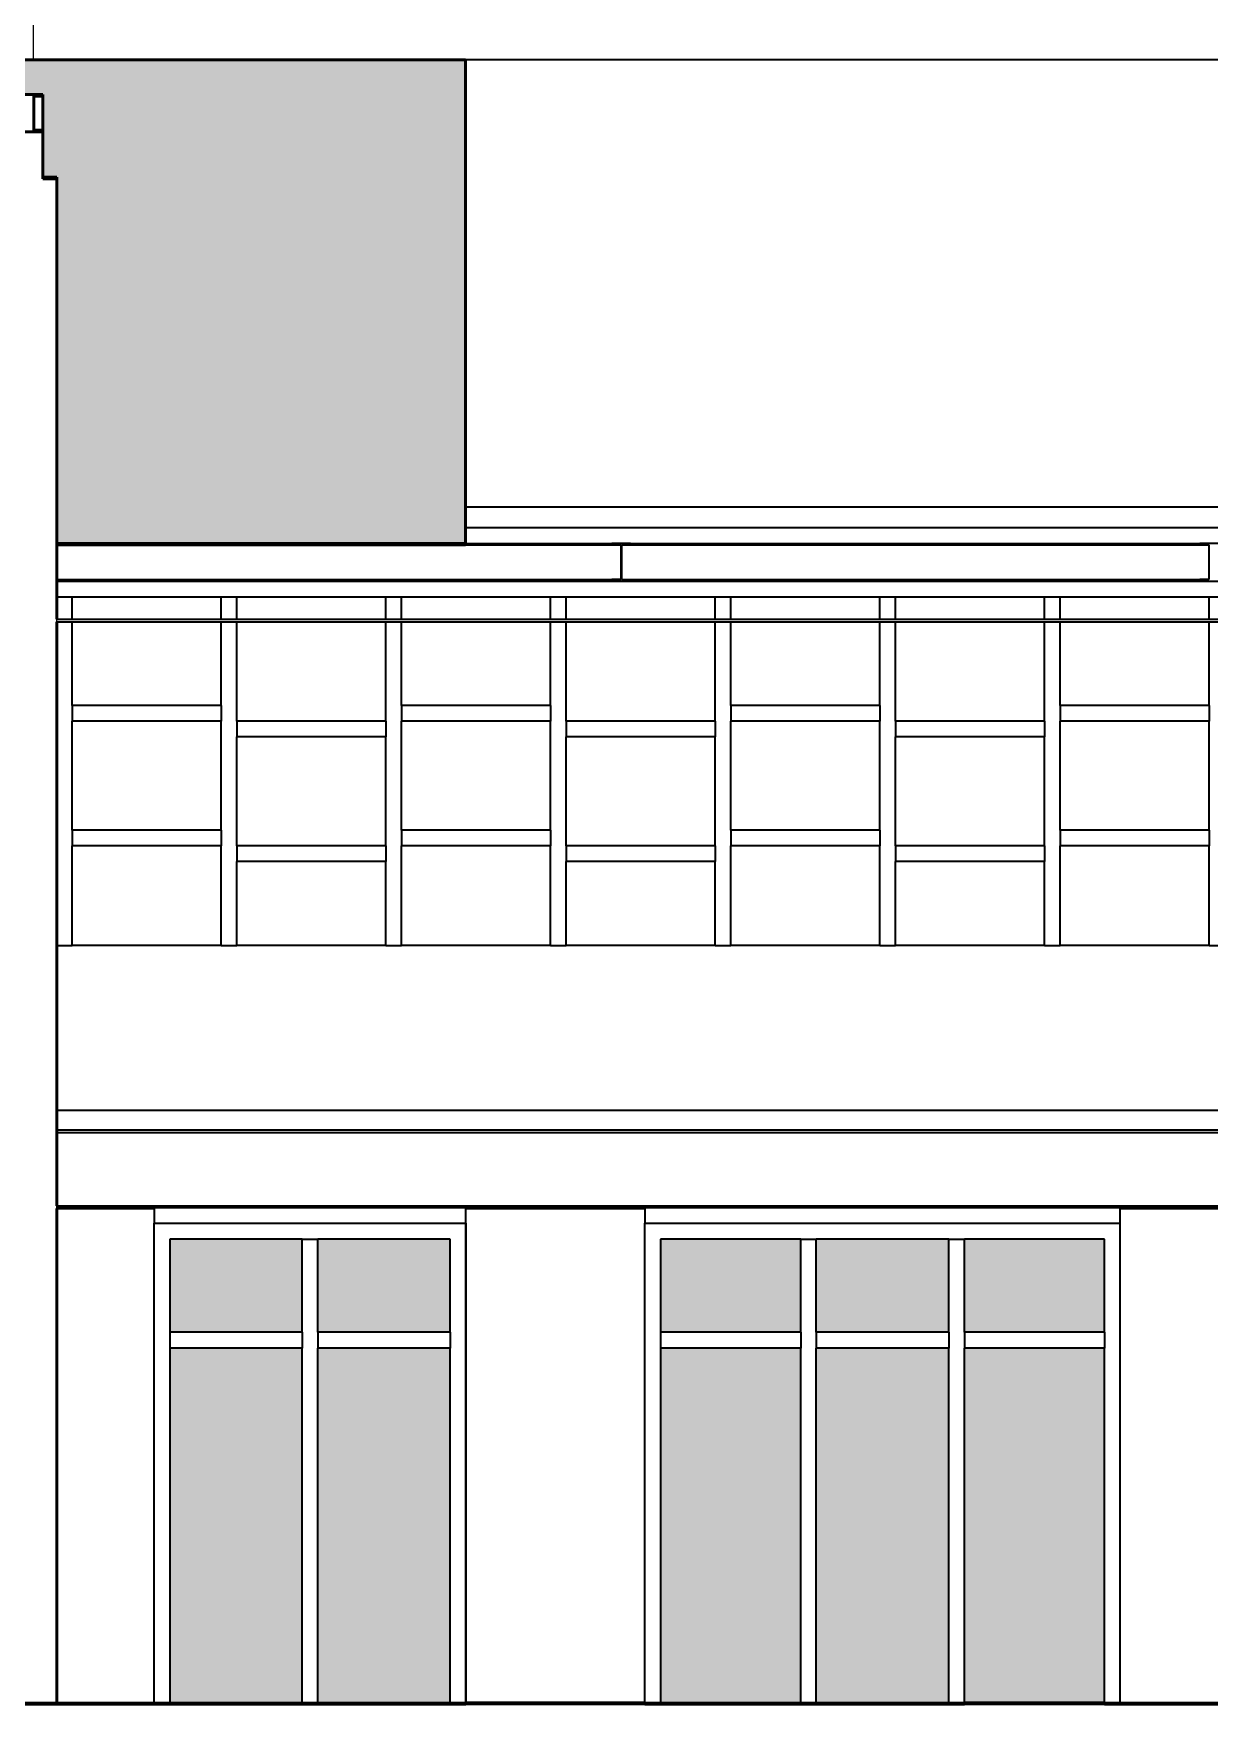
# Model space of a CAD drawing. Header units: metres. Extents: x -57 to 501, y 45 to 307.
# Drawn here: x 295.67 to 303.17, y 246.96 to 257.62 of the extents above; entities that cross this region are included whole.
import ezdxf

# ---------------------------------------------------------------- set-up
doc = ezdxf.new("R2010")
doc.units = ezdxf.units.M
doc.layers.add('atras', color=7, linetype='Continuous')

msp = doc.modelspace()

# ---------------------------------------------------------------- hatches: boundary and pattern name
at = {"true_color": 0x939598}
h = msp.add_hatch(color=252, dxfattribs=at)
h.dxf.hatch_style = 1
h.paths.add_polyline_path([(280.517, 255.951), (280.517, 255.959), (280.517, 255.984), (280.517, 256.032), (280.517, 256.058), (280.517, 256.148), (280.517, 256.156), (280.517, 256.181), (280.517, 256.229), (280.517, 256.255), (280.517, 256.345), (280.517, 256.353), (280.517, 256.378), (280.517, 256.427), (280.517, 256.452), (280.517, 256.542), (280.517, 256.551), (280.517, 256.575), (280.517, 256.624), (280.517, 256.649), (280.517, 256.697), (280.517, 256.707), (280.607, 256.707), (280.607, 256.74), (280.607, 256.748), (280.607, 256.773), (280.607, 256.821), (280.607, 256.847), (280.607, 256.937), (280.607, 256.97), (280.607, 256.997), (280.607, 257.006), (280.607, 257.018), (280.607, 257.044), (280.607, 257.134), (280.607, 257.143), (280.607, 257.167), (280.607, 257.216), (280.607, 257.217), (280.607, 257.224), (280.607, 257.225), (280.607, 257.233), (280.727, 257.233), (280.727, 257.225), (280.727, 257.216), (280.727, 257.167), (280.727, 257.143), (280.727, 257.044), (280.727, 257.019), (280.727, 257.018), (280.727, 257.006), (280.727, 256.997), (280.727, 256.97), (280.727, 256.945), (280.727, 256.847), (280.727, 256.822), (280.727, 256.821), (280.727, 256.773), (280.727, 256.748), (280.727, 256.707), (280.751, 256.707), (280.771, 256.707), (280.817, 256.707), (280.817, 256.697), (280.817, 256.67), (280.892, 256.67), (280.912, 256.67), (281.033, 256.67), (281.053, 256.67), (281.174, 256.67), (281.195, 256.67), (281.316, 256.67), (281.336, 256.67), (281.457, 256.67), (281.477, 256.67), (281.598, 256.67), (281.618, 256.67), (281.739, 256.67), (281.759, 256.67), (281.88, 256.67), (281.901, 256.67), (282.022, 256.67), (282.042, 256.67), (282.163, 256.67), (282.183, 256.67), (282.304, 256.67), (282.324, 256.67), (282.445, 256.67), (282.465, 256.67), (282.587, 256.67), (282.607, 256.67), (282.728, 256.67), (282.748, 256.67), (282.869, 256.67), (282.889, 256.67), (283.01, 256.67), (283.03, 256.67), (283.151, 256.67), (283.172, 256.67), (283.293, 256.67), (283.313, 256.67), (283.434, 256.67), (283.454, 256.67), (283.575, 256.67), (283.595, 256.67), (283.716, 256.67), (283.736, 256.67), (283.857, 256.67), (283.878, 256.67), (283.999, 256.67), (284.019, 256.67), (284.14, 256.67), (284.16, 256.67), (284.281, 256.67), (284.301, 256.67), (284.357, 256.67), (284.357, 256.74), (284.357, 256.773), (284.357, 256.821), (284.357, 256.847), (284.357, 256.937), (284.357, 256.97), (284.357, 256.996), (284.357, 256.996), (284.357, 256.997), (284.357, 257.006), (284.357, 257.018), (284.357, 257.044), (284.357, 257.134), (284.357, 257.143), (284.357, 257.167), (284.357, 257.216), (284.357, 257.217), (284.357, 257.224), (284.357, 257.225), (284.357, 257.233), (284.477, 257.233), (284.477, 257.225), (284.477, 257.216), (284.477, 257.167), (284.477, 257.143), (284.477, 257.044), (284.477, 257.019), (284.477, 257.018), (284.477, 257.006), (284.477, 256.997), (284.477, 256.97), (284.477, 256.945), (284.477, 256.937), (284.477, 256.847), (284.477, 256.822), (284.477, 256.821), (284.477, 256.773), (284.477, 256.748), (284.477, 256.67), (284.563, 256.67), (284.584, 256.67), (284.705, 256.67), (284.725, 256.67), (284.846, 256.67), (284.866, 256.67), (284.987, 256.67), (285.007, 256.67), (285.128, 256.67), (285.148, 256.67), (285.269, 256.67), (285.29, 256.67), (285.411, 256.67), (285.431, 256.67), (285.552, 256.67), (285.572, 256.67), (285.693, 256.67), (285.713, 256.67), (285.834, 256.67), (285.854, 256.67), (285.975, 256.67), (285.996, 256.67), (286.117, 256.67), (286.137, 256.67), (286.258, 256.67), (286.278, 256.67), (286.399, 256.67), (286.419, 256.67), (286.54, 256.67), (286.56, 256.67), (286.682, 256.67), (286.702, 256.67), (286.823, 256.67), (286.843, 256.67), (286.964, 256.67), (286.984, 256.67), (287.105, 256.67), (287.125, 256.67), (287.246, 256.67), (287.267, 256.67), (287.388, 256.67), (287.408, 256.67), (287.529, 256.67), (287.549, 256.67), (287.67, 256.67), (287.69, 256.67), (287.811, 256.67), (287.831, 256.67), (287.952, 256.67), (287.973, 256.67), (288.107, 256.67), (288.107, 256.74), (288.107, 256.773), (288.107, 256.821), (288.107, 256.847), (288.107, 256.937), (288.107, 256.97), (288.107, 256.996), (288.107, 256.996), (288.107, 256.997), (288.107, 257.006), (288.107, 257.018), (288.107, 257.044), (288.107, 257.134), (288.107, 257.143), (288.107, 257.167), (288.107, 257.216), (288.107, 257.217), (288.107, 257.224), (288.107, 257.225), (288.107, 257.233), (288.227, 257.233), (288.227, 257.225), (288.227, 257.216), (288.227, 257.167), (288.227, 257.143), (288.227, 257.044), (288.227, 257.019), (288.227, 257.018), (288.227, 257.006), (288.227, 256.997), (288.227, 256.97), (288.227, 256.945), (288.227, 256.937), (288.227, 256.847), (288.227, 256.822), (288.227, 256.821), (288.227, 256.773), (288.227, 256.748), (288.227, 256.67), (288.255, 256.67), (288.376, 256.67), (288.396, 256.67), (288.517, 256.67), (288.537, 256.67), (288.658, 256.67), (288.679, 256.67), (288.8, 256.67), (288.82, 256.67), (288.941, 256.67), (288.961, 256.67), (289.082, 256.67), (289.102, 256.67), (289.223, 256.67), (289.243, 256.67), (289.364, 256.67), (289.385, 256.67), (289.506, 256.67), (289.526, 256.67), (289.647, 256.67), (289.667, 256.67), (289.788, 256.67), (289.808, 256.67), (289.929, 256.67), (289.949, 256.67), (290.07, 256.67), (290.091, 256.67), (290.212, 256.67), (290.232, 256.67), (290.353, 256.67), (290.373, 256.67), (290.494, 256.67), (290.514, 256.67), (290.635, 256.67), (290.655, 256.67), (290.777, 256.67), (290.797, 256.67), (290.918, 256.67), (290.938, 256.67), (291.059, 256.67), (291.079, 256.67), (291.2, 256.67), (291.22, 256.67), (291.341, 256.67), (291.362, 256.67), (291.483, 256.67), (291.503, 256.67), (291.624, 256.67), (291.644, 256.67), (291.765, 256.67), (291.785, 256.67), (291.857, 256.67), (291.857, 256.74), (291.857, 256.748), (291.857, 256.773), (291.857, 256.821), (291.857, 256.847), (291.857, 256.937), (291.857, 256.97), (291.857, 256.996), (291.857, 256.996), (291.857, 256.997), (291.857, 257.006), (291.857, 257.018), (291.857, 257.044), (291.857, 257.134), (291.857, 257.143), (291.857, 257.167), (291.857, 257.216), (291.857, 257.217), (291.857, 257.224), (291.857, 257.225), (291.857, 257.233), (291.977, 257.233), (291.977, 257.225), (291.977, 257.216), (291.977, 257.167), (291.977, 257.143), (291.977, 257.044), (291.977, 257.019), (291.977, 257.018), (291.977, 257.006), (291.977, 256.997), (291.977, 256.97), (291.977, 256.945), (291.977, 256.937), (291.977, 256.847), (291.977, 256.822), (291.977, 256.821), (291.977, 256.773), (291.977, 256.748), (291.977, 256.67), (292.047, 256.67), (292.068, 256.67), (292.189, 256.67), (292.209, 256.67), (292.33, 256.67), (292.35, 256.67), (292.471, 256.67), (292.491, 256.67), (292.612, 256.67), (292.632, 256.67), (292.753, 256.67), (292.774, 256.67), (292.895, 256.67), (292.915, 256.67), (293.036, 256.67), (293.06, 256.67), (293.173, 256.67), (293.193, 256.67), (293.322, 256.67), (293.342, 256.67), (293.456, 256.67), (293.476, 256.67), (293.605, 256.67), (293.625, 256.67), (293.738, 256.67), (293.758, 256.67), (293.887, 256.67), (293.907, 256.67), (294.02, 256.67), (294.041, 256.67), (294.169, 256.67), (294.19, 256.67), (294.303, 256.67), (294.323, 256.67), (294.452, 256.67), (294.472, 256.67), (294.585, 256.67), (294.605, 256.67), (294.734, 256.67), (294.754, 256.67), (294.868, 256.67), (294.888, 256.67), (295.017, 256.67), (295.037, 256.67), (295.15, 256.67), (295.17, 256.67), (295.299, 256.67), (295.319, 256.67), (295.432, 256.67), (295.453, 256.67), (295.517, 256.67), (295.517, 256.697), (295.517, 256.707), (295.581, 256.707), (295.607, 256.707), (295.607, 256.74), (295.607, 256.748), (295.607, 256.773), (295.607, 256.821), (295.607, 256.847), (295.607, 256.937), (295.607, 256.97), (295.607, 256.997), (295.607, 257.006), (295.607, 257.018), (295.607, 257.044), (295.607, 257.134), (295.607, 257.143), (295.607, 257.167), (295.607, 257.216), (295.607, 257.217), (295.607, 257.224), (295.607, 257.225), (295.607, 257.233), (295.727, 257.233), (295.727, 257.225), (295.727, 257.216), (295.727, 257.167), (295.727, 257.143), (295.727, 257.044), (295.727, 257.019), (295.727, 257.018), (295.727, 257.006), (295.727, 256.997), (295.727, 256.97), (295.727, 256.945), (295.727, 256.847), (295.727, 256.822), (295.727, 256.821), (295.727, 256.773), (295.727, 256.748), (295.727, 256.707), (295.753, 256.707), (295.817, 256.707), (295.817, 256.697), (295.817, 256.649), (295.817, 256.625), (295.817, 256.624), (295.817, 256.575), (295.817, 256.551), (295.817, 256.542), (295.817, 256.452), (295.817, 256.427), (295.817, 256.427), (295.817, 256.378), (295.817, 256.353), (295.817, 256.255), (295.817, 256.23), (295.817, 256.229), (295.817, 256.181), (295.817, 256.156), (295.817, 256.148), (295.817, 256.058), (295.817, 256.033), (295.817, 256.032), (295.817, 255.984), (295.817, 255.959), (295.817, 255.86), (295.817, 255.836), (295.817, 255.835), (295.817, 255.786), (295.817, 255.762), (295.817, 255.663), (295.817, 255.638), (295.817, 255.637), (295.817, 255.589), (295.817, 255.564), (295.817, 255.466), (295.817, 255.441), (295.817, 255.44), (295.817, 255.392), (295.817, 255.367), (295.817, 255.359), (295.817, 255.268), (295.817, 255.244), (295.817, 255.243), (295.817, 255.194), (295.817, 255.17), (295.817, 255.071), (295.817, 255.046), (295.817, 255.046), (295.817, 254.997), (295.817, 254.972), (295.817, 254.874), (295.817, 254.849), (295.817, 254.848), (295.817, 254.8), (295.817, 254.775), (295.817, 254.767), (295.817, 254.677), (295.817, 254.652), (295.817, 254.651), (295.817, 254.603), (295.817, 254.578), (295.817, 254.485), (295.817, 254.472), (295.817, 254.372), (298.422, 254.372), (298.422, 254.57), (298.422, 254.603), (298.422, 254.605), (298.422, 254.651), (298.422, 254.677), (298.422, 254.767), (298.422, 254.8), (298.422, 254.848), (298.422, 254.874), (298.422, 254.964), (298.422, 254.997), (298.422, 255.046), (298.422, 255.071), (298.422, 255.162), (298.422, 255.194), (298.422, 255.243), (298.422, 255.268), (298.422, 255.359), (298.422, 255.392), (298.422, 255.44), (298.422, 255.466), (298.422, 255.556), (298.422, 255.589), (298.422, 255.637), (298.422, 255.663), (298.422, 255.753), (298.422, 255.786), (298.422, 255.835), (298.422, 255.86), (298.422, 255.951), (298.422, 255.984), (298.422, 256.032), (298.422, 256.058), (298.422, 256.148), (298.422, 256.181), (298.422, 256.229), (298.422, 256.255), (298.422, 256.345), (298.422, 256.378), (298.422, 256.427), (298.422, 256.452), (298.422, 256.542), (298.422, 256.575), (298.422, 256.624), (298.422, 256.649), (298.422, 256.74), (298.422, 256.773), (298.422, 256.821), (298.422, 256.847), (298.422, 256.937), (298.422, 256.97), (298.422, 257.018), (298.422, 257.044), (298.422, 257.134), (298.422, 257.167), (298.422, 257.216), (298.422, 257.225), (298.422, 257.258), (298.422, 257.306), (298.422, 257.332), (298.422, 257.347), (298.422, 257.362), (298.422, 257.456), (295.729, 257.456), (293.036, 257.456), (289.929, 257.456), (286.823, 257.456), (283.716, 257.456), (280.61, 257.456), (277.503, 257.456), (277.503, 257.338), (277.503, 254.643), (277.503, 254.605), (277.503, 254.405), (280.459, 254.405), (280.517, 254.405), (280.517, 254.454), (280.517, 254.479), (280.517, 254.57), (280.517, 254.578), (280.517, 254.603), (280.517, 254.651), (280.517, 254.677), (280.517, 254.767), (280.517, 254.775), (280.517, 254.8), (280.517, 254.848), (280.517, 254.874), (280.517, 254.964), (280.517, 254.972), (280.517, 254.997), (280.517, 255.046), (280.517, 255.071), (280.517, 255.162), (280.517, 255.17), (280.517, 255.194), (280.517, 255.243), (280.517, 255.268), (280.517, 255.359), (280.517, 255.367), (280.517, 255.392), (280.517, 255.44), (280.517, 255.466), (280.517, 255.556), (280.517, 255.564), (280.517, 255.589), (280.517, 255.637), (280.517, 255.663), (280.517, 255.753), (280.517, 255.762), (280.517, 255.786), (280.517, 255.835), (280.517, 255.86)])
h.paths.add_polyline_path([(284.357, 255.835), (284.357, 255.836), (284.357, 255.86), (284.357, 255.951), (284.357, 255.984), (284.357, 256.032), (284.357, 256.058), (284.357, 256.148), (284.357, 256.156), (284.357, 256.181), (284.357, 256.229), (284.357, 256.255), (284.357, 256.345), (284.357, 256.353), (284.357, 256.378), (284.357, 256.427), (280.817, 256.427), (280.817, 256.378), (280.817, 256.353), (280.817, 256.255), (280.817, 256.23), (280.817, 256.229), (280.817, 256.181), (280.817, 256.156), (280.817, 256.148), (280.817, 256.058), (280.817, 256.033), (280.817, 256.032), (280.817, 255.984), (280.817, 255.959), (280.817, 255.951), (280.817, 255.86), (280.817, 255.836), (280.817, 255.835), (280.817, 255.786), (280.817, 255.762), (280.817, 255.753), (280.817, 255.663), (280.817, 255.638), (280.817, 255.637), (280.817, 255.589), (280.817, 255.564), (280.817, 255.466), (280.817, 255.441), (280.817, 255.44), (280.817, 255.392), (280.817, 255.367), (280.817, 255.359), (280.817, 255.268), (280.817, 255.244), (280.817, 255.243), (280.817, 255.194), (280.817, 255.17), (280.817, 255.162), (280.817, 255.071), (280.817, 255.046), (280.817, 255.046), (280.817, 254.997), (280.817, 254.972), (280.817, 254.964), (280.817, 254.874), (280.817, 254.849), (280.817, 254.848), (280.817, 254.8), (280.817, 254.775), (280.817, 254.767), (280.817, 254.677), (280.817, 254.652), (280.817, 254.651), (280.817, 254.603), (280.817, 254.578), (280.817, 254.57), (280.817, 254.479), (280.817, 254.455), (280.817, 254.454), (280.817, 254.405), (280.817, 254.381), (284.357, 254.381), (284.357, 254.405), (284.357, 254.454), (284.357, 254.455), (284.357, 254.479), (284.357, 254.517), (284.357, 254.57), (284.357, 254.603), (284.357, 254.651), (284.357, 254.677), (284.357, 254.767), (284.357, 254.8), (284.357, 254.848), (284.357, 254.874), (284.357, 254.964), (284.357, 254.972), (284.357, 254.997), (284.357, 255.046), (284.357, 255.071), (284.357, 255.162), (284.357, 255.17), (284.357, 255.194), (284.357, 255.243), (284.357, 255.268), (284.357, 255.359), (284.357, 255.367), (284.357, 255.392), (284.357, 255.44), (284.357, 255.466), (284.357, 255.556), (284.357, 255.564), (284.357, 255.589), (284.357, 255.637), (284.357, 255.663), (284.357, 255.753), (284.357, 255.786)], flags=17)
h.paths.add_polyline_path([(288.107, 255.637), (288.107, 255.663), (288.107, 255.753), (288.107, 255.786), (288.107, 255.835), (288.107, 255.86), (288.107, 255.951), (288.107, 255.984), (288.107, 256.032), (288.107, 256.058), (288.107, 256.148), (288.107, 256.156), (288.107, 256.181), (288.107, 256.229), (288.107, 256.255), (288.107, 256.345), (288.107, 256.353), (288.107, 256.378), (288.107, 256.427), (284.477, 256.427), (284.477, 256.378), (284.477, 256.353), (284.477, 256.255), (284.477, 256.23), (284.477, 256.229), (284.477, 256.181), (284.477, 256.156), (284.477, 256.058), (284.477, 256.033), (284.477, 256.032), (284.477, 255.984), (284.477, 255.959), (284.477, 255.86), (284.477, 255.836), (284.477, 255.786), (284.477, 255.762), (284.477, 255.663), (284.477, 255.638), (284.477, 255.589), (284.477, 255.564), (284.477, 255.466), (284.477, 255.441), (284.477, 255.44), (284.477, 255.392), (284.477, 255.367), (284.477, 255.268), (284.477, 255.244), (284.477, 255.194), (284.477, 255.17), (284.477, 255.071), (284.477, 255.046), (284.477, 255.046), (284.477, 254.997), (284.477, 254.972), (284.477, 254.964), (284.477, 254.874), (284.477, 254.849), (284.477, 254.8), (284.477, 254.775), (284.477, 254.677), (284.477, 254.652), (284.477, 254.603), (284.477, 254.578), (284.477, 254.57), (284.477, 254.479), (284.477, 254.455), (284.477, 254.454), (284.477, 254.405), (284.477, 254.381), (288.107, 254.381), (288.107, 254.405), (288.107, 254.454), (288.107, 254.455), (288.107, 254.479), (288.105, 254.479), (288.105, 254.489), (288.107, 254.57), (288.107, 254.603), (288.107, 254.651), (288.107, 254.677), (288.107, 254.767), (288.107, 254.8), (288.107, 254.848), (288.107, 254.874), (288.107, 254.964), (288.107, 254.972), (288.107, 254.997), (288.107, 255.046), (288.107, 255.071), (288.107, 255.162), (288.107, 255.194), (288.107, 255.243), (288.107, 255.268), (288.107, 255.359), (288.107, 255.367), (288.107, 255.392), (288.107, 255.44), (288.107, 255.466), (288.107, 255.556), (288.107, 255.564), (288.107, 255.589)], flags=17)
h.paths.add_polyline_path([(291.857, 255.44), (291.857, 255.466), (291.857, 255.556), (291.857, 255.564), (291.857, 255.589), (291.857, 255.637), (291.857, 255.663), (291.857, 255.753), (291.857, 255.786), (291.857, 255.835), (291.857, 255.86), (291.857, 255.951), (291.857, 255.984), (291.857, 256.032), (291.857, 256.058), (291.857, 256.148), (291.857, 256.156), (291.857, 256.181), (291.857, 256.229), (291.857, 256.255), (291.857, 256.345), (291.857, 256.353), (291.857, 256.378), (291.857, 256.427), (288.227, 256.427), (288.227, 256.378), (288.227, 256.353), (288.227, 256.255), (288.227, 256.23), (288.227, 256.229), (288.227, 256.181), (288.227, 256.156), (288.227, 256.148), (288.227, 256.058), (288.227, 256.033), (288.227, 256.032), (288.227, 255.984), (288.227, 255.959), (288.227, 255.86), (288.227, 255.836), (288.227, 255.786), (288.227, 255.762), (288.227, 255.663), (288.227, 255.638), (288.227, 255.589), (288.227, 255.564), (288.227, 255.466), (288.227, 255.441), (288.227, 255.44), (288.227, 255.392), (288.227, 255.367), (288.227, 255.268), (288.227, 255.244), (288.227, 255.194), (288.227, 255.17), (288.227, 255.071), (288.227, 255.046), (288.227, 255.046), (288.227, 254.997), (288.227, 254.972), (288.227, 254.964), (288.227, 254.874), (288.227, 254.849), (288.227, 254.8), (288.227, 254.775), (288.227, 254.677), (288.227, 254.652), (288.227, 254.603), (288.227, 254.578), (288.227, 254.57), (288.227, 254.479), (288.227, 254.455), (288.227, 254.454), (288.227, 254.405), (288.227, 254.381), (291.857, 254.381), (291.857, 254.405), (291.857, 254.454), (291.857, 254.479), (291.857, 254.57), (291.857, 254.578), (291.857, 254.603), (291.857, 254.651), (291.857, 254.677), (291.857, 254.767), (291.857, 254.8), (291.857, 254.848), (291.857, 254.874), (291.857, 254.964), (291.857, 254.972), (291.857, 254.997), (291.857, 255.046), (291.857, 255.071), (291.857, 255.162), (291.857, 255.194), (291.857, 255.243), (291.857, 255.268), (291.857, 255.359), (291.857, 255.367), (291.857, 255.392)], flags=17)
h.paths.add_polyline_path([(295.517, 255.194), (295.517, 255.243), (295.517, 255.268), (295.517, 255.359), (295.517, 255.367), (295.517, 255.392), (295.517, 255.44), (295.517, 255.466), (295.517, 255.556), (295.517, 255.564), (295.517, 255.589), (295.517, 255.637), (295.517, 255.663), (295.517, 255.753), (295.517, 255.762), (295.517, 255.786), (295.517, 255.835), (295.517, 255.836), (295.517, 255.86), (295.517, 255.951), (295.517, 255.984), (295.517, 256.032), (295.517, 256.058), (295.517, 256.148), (295.517, 256.156), (295.517, 256.181), (295.517, 256.229), (295.517, 256.255), (295.517, 256.345), (295.517, 256.353), (295.517, 256.378), (295.517, 256.427), (291.977, 256.427), (291.977, 256.378), (291.977, 256.353), (291.977, 256.255), (291.977, 256.23), (291.977, 256.229), (291.977, 256.181), (291.977, 256.156), (291.977, 256.148), (291.977, 256.058), (291.977, 256.033), (291.977, 256.032), (291.977, 255.984), (291.977, 255.959), (291.977, 255.951), (291.977, 255.86), (291.977, 255.836), (291.977, 255.786), (291.977, 255.762), (291.977, 255.753), (291.977, 255.663), (291.977, 255.638), (291.977, 255.589), (291.977, 255.564), (291.977, 255.466), (291.977, 255.441), (291.977, 255.392), (291.977, 255.367), (291.977, 255.268), (291.977, 255.244), (291.977, 255.194), (291.977, 255.17), (291.977, 255.071), (291.977, 255.046), (291.977, 255.046), (291.977, 254.997), (291.977, 254.972), (291.977, 254.964), (291.977, 254.874), (291.977, 254.849), (291.977, 254.848), (291.977, 254.8), (291.977, 254.775), (291.977, 254.677), (291.977, 254.652), (291.977, 254.603), (291.977, 254.578), (291.977, 254.57), (291.977, 254.517), (291.977, 254.479), (291.977, 254.455), (291.977, 254.454), (291.977, 254.405), (291.977, 254.381), (295.517, 254.381), (295.517, 254.405), (295.517, 254.454), (295.517, 254.479), (295.517, 254.57), (295.517, 254.578), (295.517, 254.603), (295.517, 254.651), (295.517, 254.677), (295.517, 254.767), (295.517, 254.775), (295.517, 254.8), (295.517, 254.848), (295.517, 254.874), (295.517, 254.964), (295.517, 254.972), (295.517, 254.997), (295.517, 255.046), (295.517, 255.071), (295.517, 255.162), (295.517, 255.17)], flags=17)
h = msp.add_hatch(color=256)
h.dxf.hatch_style = 1
h.set_gradient(color1=(147, 149, 152), name='HEMISPHERICAL')
h.paths.add_polyline_path([(282.382, 249.937), (281.537, 249.937), (281.537, 249.342), (282.382, 249.342)])
h.paths.add_polyline_path([(283.325, 249.937), (282.481, 249.937), (282.481, 249.342), (283.325, 249.342)])
h.paths.add_polyline_path([(282.382, 249.242), (281.537, 249.242), (281.537, 246.962), (282.382, 246.962)])
h.paths.add_polyline_path([(283.325, 249.242), (282.481, 249.242), (282.481, 246.962), (283.325, 246.962)])
h.paths.add_polyline_path([(285.56, 249.937), (284.666, 249.937), (284.666, 249.342), (285.56, 249.342)])
h.paths.add_polyline_path([(286.504, 249.937), (285.659, 249.937), (285.659, 249.342), (286.504, 249.342)])
h.paths.add_polyline_path([(287.497, 249.937), (286.603, 249.937), (286.603, 249.342), (287.497, 249.342)])
h.paths.add_polyline_path([(285.56, 249.242), (284.666, 249.242), (284.666, 246.962), (285.56, 246.962)])
h.paths.add_polyline_path([(286.504, 249.242), (285.659, 249.242), (285.659, 246.962), (286.504, 246.962)])
h.paths.add_polyline_path([(287.497, 249.242), (286.603, 249.242), (286.603, 246.962), (287.497, 246.962)])
h.paths.add_polyline_path([(289.732, 249.937), (288.838, 249.937), (288.838, 249.342), (289.732, 249.342)])
h.paths.add_polyline_path([(290.675, 249.937), (289.831, 249.937), (289.831, 249.342), (290.675, 249.342)])
h.paths.add_polyline_path([(291.668, 249.937), (290.775, 249.937), (290.775, 249.342), (291.668, 249.342)])
h.paths.add_polyline_path([(289.732, 249.242), (288.838, 249.242), (288.838, 246.962), (289.732, 246.962)])
h.paths.add_polyline_path([(290.675, 249.242), (289.831, 249.242), (289.831, 246.962), (290.675, 246.962)])
h.paths.add_polyline_path([(291.668, 249.242), (290.775, 249.242), (290.775, 246.962), (291.668, 246.962)])
h.paths.add_polyline_path([(293.854, 249.937), (293.009, 249.937), (293.009, 249.342), (293.854, 249.342)])
h.paths.add_polyline_path([(294.797, 249.937), (293.953, 249.937), (293.953, 249.342), (294.797, 249.342)])
h.paths.add_polyline_path([(293.854, 249.242), (293.009, 249.242), (293.009, 246.962), (293.854, 246.962)])
h.paths.add_polyline_path([(294.797, 249.242), (293.953, 249.242), (293.953, 246.962), (294.33, 246.962), (294.369, 246.975), (294.797, 246.975)])
h.paths.add_polyline_path([(297.382, 249.937), (296.537, 249.937), (296.537, 249.342), (297.382, 249.342)])
h.paths.add_polyline_path([(298.325, 249.937), (297.481, 249.937), (297.481, 249.342), (298.325, 249.342)])
h.paths.add_polyline_path([(297.382, 249.242), (296.537, 249.242), (296.537, 246.975), (297.382, 246.975)])
h.paths.add_polyline_path([(298.325, 249.242), (297.481, 249.242), (297.481, 246.975), (298.231, 246.975), (298.325, 246.975)])
h.paths.add_polyline_path([(300.56, 249.937), (299.666, 249.937), (299.666, 249.342), (300.56, 249.342)])
h.paths.add_polyline_path([(301.504, 249.937), (300.659, 249.937), (300.659, 249.342), (301.504, 249.342)])
h.paths.add_polyline_path([(302.497, 249.937), (301.603, 249.937), (301.603, 249.342), (302.497, 249.342)])
h.paths.add_polyline_path([(300.56, 249.242), (299.666, 249.242), (299.666, 246.975), (300.401, 246.975), (300.56, 246.975)])
h.paths.add_polyline_path([(301.504, 249.242), (300.659, 249.242), (300.659, 246.975), (301.504, 246.975)])
h.paths.add_polyline_path([(302.497, 249.242), (301.603, 249.242), (301.603, 246.975), (302.497, 246.975)])
h.paths.add_polyline_path([(304.732, 249.937), (303.838, 249.937), (303.838, 249.342), (304.732, 249.342)])
h.paths.add_polyline_path([(305.675, 249.937), (304.831, 249.937), (304.831, 249.342), (305.675, 249.342)])
h.paths.add_polyline_path([(306.668, 249.937), (305.775, 249.937), (305.775, 249.342), (306.668, 249.342)])
h.paths.add_polyline_path([(304.732, 249.242), (303.838, 249.242), (303.838, 246.975), (304.732, 246.975)])
h.paths.add_polyline_path([(305.675, 249.242), (304.831, 249.242), (304.831, 246.975), (305.675, 246.975)])
h.paths.add_polyline_path([(306.668, 249.242), (305.775, 249.242), (305.775, 246.975), (306.291, 246.975), (306.668, 246.975)])
h.paths.add_polyline_path([(308.854, 249.937), (308.009, 249.937), (308.009, 249.342), (308.854, 249.342)])
h.paths.add_polyline_path([(309.797, 249.937), (308.953, 249.937), (308.953, 249.342), (309.797, 249.342)])
h.paths.add_polyline_path([(308.854, 249.242), (308.009, 249.242), (308.009, 246.975), (308.291, 246.975), (308.854, 246.975)])
h.paths.add_polyline_path([(309.797, 249.242), (308.953, 249.242), (308.953, 246.975), (309.797, 246.975)])

# ---------------------------------------------------------------- linework, layer by layer
at = {"lineweight": 50}
for p, q in [((293.036, 257.456), (295.729, 257.456)), ((298.422, 257.456), (295.729, 257.456)), ((298.422, 257.456), (298.422, 257.362)), ((298.422, 257.362), (298.422, 257.347)), ((298.422, 257.347), (298.422, 257.332)), ((298.422, 257.307), (298.422, 257.332)), ((298.422, 257.307), (298.422, 257.306)), ((298.422, 257.306), (298.422, 257.258)), ((298.422, 257.233), (298.422, 257.258)), ((295.607, 257.233), (295.727, 257.233)), ((295.668, 257.229), (295.668, 257.233)), ((295.67, 257.006), (295.67, 257.224)), ((295.67, 257.224), (295.727, 257.224)), ((295.727, 257.225), (295.727, 257.233)), ((295.727, 257.224), (295.727, 257.225)), ((295.727, 257.224), (295.727, 257.217)), ((295.727, 257.217), (295.727, 257.216)), ((295.727, 257.216), (295.727, 257.167)), ((295.727, 257.167), (295.727, 257.143)), ((295.727, 257.143), (295.727, 257.134)), ((298.422, 257.225), (298.422, 257.233)), ((298.422, 257.217), (298.422, 257.225)), ((298.422, 257.217), (298.422, 257.216)), ((298.422, 257.216), (298.422, 257.167)), ((298.422, 257.143), (298.422, 257.167)), ((298.422, 257.134), (298.422, 257.143)), ((295.727, 257.134), (295.727, 257.044)), ((295.727, 257.044), (295.727, 257.019)), ((298.422, 257.134), (298.422, 257.044)), ((298.422, 257.019), (298.422, 257.044)), ((295.607, 256.997), (295.727, 256.997)), ((295.727, 257.006), (295.67, 257.006)), ((295.727, 257.019), (295.727, 257.018)), ((295.727, 257.018), (295.727, 257.006)), ((295.727, 256.997), (295.727, 257.006)), ((295.727, 256.997), (295.727, 256.97)), ((295.727, 256.97), (295.727, 256.945)), ((295.727, 256.945), (295.727, 256.937)), ((295.727, 256.937), (295.727, 256.847)), ((298.422, 257.019), (298.422, 257.018)), ((298.422, 257.018), (298.422, 256.97)), ((298.422, 256.945), (298.422, 256.97)), ((298.422, 256.937), (298.422, 256.945)), ((298.422, 256.937), (298.422, 256.847)), ((295.727, 256.847), (295.727, 256.822)), ((295.727, 256.822), (295.727, 256.821)), ((295.727, 256.821), (295.727, 256.773)), ((298.422, 256.822), (298.422, 256.847)), ((298.422, 256.822), (298.422, 256.821)), ((298.422, 256.821), (298.422, 256.773)), ((295.727, 256.773), (295.727, 256.748)), ((295.727, 256.748), (295.727, 256.74)), ((295.727, 256.74), (295.727, 256.707)), ((298.422, 256.748), (298.422, 256.773)), ((298.422, 256.74), (298.422, 256.748)), ((298.422, 256.74), (298.422, 256.649)), ((295.727, 256.707), (295.729, 256.707)), ((295.727, 256.707), (295.727, 256.697)), ((295.729, 256.697), (295.727, 256.697)), ((295.729, 256.707), (295.729, 256.697)), ((295.729, 256.707), (295.733, 256.707)), ((295.733, 256.697), (295.729, 256.697)), ((295.733, 256.697), (295.733, 256.707)), ((295.733, 256.707), (295.753, 256.707)), ((295.753, 256.697), (295.733, 256.697)), ((295.753, 256.697), (295.753, 256.707)), ((295.753, 256.707), (295.817, 256.707)), ((295.817, 256.697), (295.753, 256.697)), ((295.817, 256.697), (295.817, 256.707)), ((295.817, 256.697), (295.817, 256.649)), ((295.817, 256.625), (295.817, 256.649)), ((295.817, 256.624), (295.817, 256.625)), ((295.817, 256.575), (295.817, 256.624)), ((298.422, 256.625), (298.422, 256.649)), ((298.422, 256.625), (298.422, 256.624)), ((298.422, 256.624), (298.422, 256.575)), ((295.817, 256.551), (295.817, 256.575)), ((295.817, 256.542), (295.817, 256.551)), ((295.817, 256.452), (295.817, 256.542)), ((298.422, 256.551), (298.422, 256.575)), ((298.422, 256.542), (298.422, 256.551)), ((298.422, 256.542), (298.422, 256.452)), ((295.817, 256.427), (295.817, 256.452)), ((295.817, 256.378), (295.817, 256.427)), ((295.817, 256.427), (295.817, 256.427)), ((298.422, 256.427), (298.422, 256.452)), ((298.422, 256.427), (298.422, 256.378)), ((298.422, 256.427), (298.422, 256.427)), ((295.817, 256.353), (295.817, 256.378)), ((295.817, 256.345), (295.817, 256.353)), ((295.817, 256.255), (295.817, 256.345)), ((298.422, 256.353), (298.422, 256.378)), ((298.422, 256.345), (298.422, 256.353)), ((298.422, 256.345), (298.422, 256.255)), ((295.817, 256.23), (295.817, 256.255)), ((295.817, 256.229), (295.817, 256.23)), ((295.817, 256.181), (295.817, 256.229)), ((298.422, 256.23), (298.422, 256.255)), ((298.422, 256.23), (298.422, 256.229)), ((298.422, 256.229), (298.422, 256.181)), ((295.817, 256.156), (295.817, 256.181)), ((295.817, 256.148), (295.817, 256.156)), ((295.817, 256.058), (295.817, 256.148)), ((298.422, 256.156), (298.422, 256.181)), ((298.422, 256.148), (298.422, 256.156)), ((298.422, 256.148), (298.422, 256.058)), ((295.817, 256.033), (295.817, 256.058)), ((295.817, 256.032), (295.817, 256.033)), ((295.817, 255.984), (295.817, 256.032)), ((295.817, 255.959), (295.817, 255.984)), ((298.422, 256.033), (298.422, 256.058)), ((298.422, 256.033), (298.422, 256.032)), ((298.422, 256.032), (298.422, 255.984)), ((298.422, 255.959), (298.422, 255.984)), ((295.817, 255.951), (295.817, 255.959)), ((295.817, 255.86), (295.817, 255.951)), ((298.422, 255.951), (298.422, 255.959)), ((298.422, 255.951), (298.422, 255.86)), ((295.817, 255.836), (295.817, 255.86)), ((295.817, 255.835), (295.817, 255.836)), ((295.817, 255.786), (295.817, 255.835)), ((295.817, 255.762), (295.817, 255.786)), ((295.817, 255.753), (295.817, 255.762)), ((298.422, 255.836), (298.422, 255.86)), ((298.422, 255.836), (298.422, 255.835)), ((298.422, 255.835), (298.422, 255.786)), ((298.422, 255.762), (298.422, 255.786)), ((298.422, 255.753), (298.422, 255.762)), ((295.817, 255.663), (295.817, 255.753)), ((295.817, 255.638), (295.817, 255.663)), ((298.422, 255.753), (298.422, 255.663)), ((298.422, 255.638), (298.422, 255.663)), ((295.817, 255.637), (295.817, 255.638)), ((295.817, 255.589), (295.817, 255.637)), ((295.817, 255.564), (295.817, 255.589)), ((295.817, 255.556), (295.817, 255.564)), ((295.817, 255.466), (295.817, 255.556)), ((298.422, 255.638), (298.422, 255.637)), ((298.422, 255.637), (298.422, 255.589)), ((298.422, 255.564), (298.422, 255.589)), ((298.422, 255.556), (298.422, 255.564)), ((298.422, 255.556), (298.422, 255.466)), ((295.817, 255.441), (295.817, 255.466)), ((295.817, 255.44), (295.817, 255.441)), ((295.817, 255.392), (295.817, 255.44)), ((298.422, 255.441), (298.422, 255.466)), ((298.422, 255.441), (298.422, 255.44)), ((298.422, 255.44), (298.422, 255.392)), ((295.817, 255.367), (295.817, 255.392)), ((295.817, 255.359), (295.817, 255.367)), ((295.817, 255.268), (295.817, 255.359)), ((298.422, 255.367), (298.422, 255.392)), ((298.422, 255.359), (298.422, 255.367)), ((298.422, 255.359), (298.422, 255.268)), ((295.817, 255.244), (295.817, 255.268)), ((295.817, 255.243), (295.817, 255.244)), ((295.817, 255.194), (295.817, 255.243)), ((298.422, 255.244), (298.422, 255.268)), ((298.422, 255.244), (298.422, 255.243)), ((298.422, 255.243), (298.422, 255.194)), ((295.817, 255.17), (295.817, 255.194)), ((295.817, 255.162), (295.817, 255.17)), ((295.817, 255.071), (295.817, 255.162)), ((298.422, 255.17), (298.422, 255.194)), ((298.422, 255.162), (298.422, 255.17)), ((298.422, 255.162), (298.422, 255.071)), ((295.817, 255.046), (295.817, 255.071)), ((295.817, 254.997), (295.817, 255.046)), ((295.817, 255.046), (295.817, 255.046)), ((298.422, 255.046), (298.422, 255.071)), ((298.422, 255.046), (298.422, 254.997)), ((298.422, 255.046), (298.422, 255.046)), ((295.817, 254.972), (295.817, 254.997)), ((295.817, 254.964), (295.817, 254.972)), ((295.817, 254.874), (295.817, 254.964)), ((298.422, 254.972), (298.422, 254.997)), ((298.422, 254.964), (298.422, 254.972)), ((298.422, 254.964), (298.422, 254.874)), ((295.817, 254.849), (295.817, 254.874)), ((295.817, 254.848), (295.817, 254.849)), ((295.817, 254.8), (295.817, 254.848)), ((295.817, 254.775), (295.817, 254.8)), ((298.422, 254.849), (298.422, 254.874)), ((298.422, 254.849), (298.422, 254.848)), ((298.422, 254.848), (298.422, 254.8)), ((298.422, 254.775), (298.422, 254.8)), ((295.817, 254.767), (295.817, 254.775)), ((295.817, 254.677), (295.817, 254.767)), ((298.422, 254.767), (298.422, 254.775)), ((298.422, 254.767), (298.422, 254.677)), ((295.817, 254.652), (295.817, 254.677)), ((295.817, 254.651), (295.817, 254.652)), ((295.817, 254.603), (295.817, 254.651)), ((295.817, 254.578), (295.817, 254.603)), ((298.422, 254.652), (298.422, 254.677)), ((298.422, 254.652), (298.422, 254.651)), ((298.422, 254.651), (298.422, 254.605)), ((298.422, 254.578), (298.422, 254.603)), ((295.817, 254.57), (295.817, 254.578)), ((295.817, 254.569), (295.817, 254.57)), ((295.817, 254.485), (295.817, 254.569)), ((295.817, 254.472), (295.817, 254.485)), ((298.422, 254.57), (298.422, 254.578)), ((298.422, 254.57), (298.422, 254.363)), ((295.817, 254.372), (295.817, 254.472)), ((295.817, 254.372), (298.422, 254.372)), ((295.817, 254.363), (295.817, 254.372)), ((295.817, 254.363), (298.422, 254.363)), ((295.817, 254.142), (295.817, 254.363)), ((295.817, 254.132), (295.817, 254.142)), ((295.817, 254.032), (295.817, 254.132)), ((295.817, 253.888), (295.817, 254.032)), ((295.817, 251.808), (295.817, 253.872)), ((295.817, 250.758), (295.817, 251.808)), ((295.817, 250.758), (295.817, 250.688)), ((295.817, 250.688), (295.817, 250.663)), ((295.817, 250.663), (295.817, 250.648)), ((295.817, 250.632), (295.817, 250.648)), ((295.817, 250.616), (295.817, 250.632)), ((295.817, 250.148), (295.817, 250.616)), ((295.817, 246.975), (295.817, 250.132))]:
    msp.add_line(p, q, dxfattribs=at)
at = {"lineweight": 35}
for p, q in [((298.714, 257.456), (298.422, 257.456)), ((301.82, 257.456), (298.714, 257.456)), ((304.927, 257.456), (301.82, 257.456)), ((298.422, 254.605), (298.711, 254.605)), ((298.711, 254.605), (298.714, 254.605)), ((298.714, 254.605), (301.818, 254.605)), ((301.818, 254.605), (301.82, 254.605)), ((301.82, 254.605), (304.925, 254.605)), ((298.422, 254.372), (299.355, 254.372)), ((298.591, 254.472), (298.434, 254.472)), ((298.714, 254.472), (298.591, 254.472)), ((298.716, 254.472), (298.714, 254.472)), ((298.873, 254.472), (298.716, 254.472)), ((298.998, 254.472), (298.873, 254.472)), ((299.155, 254.472), (298.998, 254.472)), ((299.281, 254.472), (299.155, 254.472)), ((299.438, 254.472), (299.281, 254.472)), ((299.355, 254.372), (299.355, 254.363)), ((299.475, 254.372), (299.355, 254.372)), ((299.563, 254.472), (299.438, 254.472)), ((299.475, 254.372), (303.105, 254.372)), ((299.475, 254.372), (299.475, 254.363)), ((299.72, 254.472), (299.563, 254.472)), ((299.846, 254.472), (299.72, 254.472)), ((300.003, 254.472), (299.846, 254.472)), ((300.128, 254.472), (300.003, 254.472)), ((300.285, 254.472), (300.128, 254.472)), ((300.41, 254.472), (300.285, 254.472)), ((300.568, 254.472), (300.41, 254.472)), ((300.693, 254.472), (300.568, 254.472)), ((300.85, 254.472), (300.693, 254.472)), ((300.975, 254.472), (300.85, 254.472)), ((301.132, 254.472), (300.975, 254.472)), ((301.258, 254.472), (301.132, 254.472)), ((301.415, 254.472), (301.258, 254.472)), ((301.54, 254.472), (301.415, 254.472)), ((301.697, 254.472), (301.54, 254.472)), ((301.82, 254.472), (301.697, 254.472)), ((301.822, 254.472), (301.82, 254.472)), ((301.98, 254.472), (301.822, 254.472)), ((302.105, 254.472), (301.98, 254.472)), ((302.262, 254.472), (302.105, 254.472)), ((302.387, 254.472), (302.262, 254.472)), ((302.544, 254.472), (302.387, 254.472)), ((302.67, 254.472), (302.544, 254.472)), ((302.827, 254.472), (302.67, 254.472)), ((302.952, 254.472), (302.827, 254.472)), ((303.109, 254.472), (302.952, 254.472)), ((303.105, 254.372), (303.105, 254.363)), ((303.225, 254.372), (303.105, 254.372)), ((303.235, 254.472), (303.109, 254.472)), ((298.422, 254.363), (299.355, 254.363)), ((299.355, 254.363), (299.412, 254.363)), ((299.412, 254.363), (299.412, 254.142)), ((299.418, 254.363), (299.475, 254.363)), ((299.418, 254.363), (299.418, 254.142)), ((299.475, 254.363), (303.105, 254.363)), ((303.105, 254.363), (303.162, 254.363)), ((303.162, 254.363), (303.162, 254.142)), ((295.817, 254.142), (299.355, 254.142)), ((295.817, 254.132), (299.355, 254.132)), ((299.355, 254.142), (299.355, 254.132)), ((299.412, 254.142), (299.355, 254.142)), ((299.355, 254.132), (299.475, 254.132)), ((299.418, 254.142), (299.475, 254.142)), ((299.475, 254.142), (303.105, 254.142)), ((299.475, 254.142), (299.475, 254.132)), ((299.475, 254.132), (303.105, 254.132)), ((303.105, 254.142), (303.105, 254.132)), ((303.162, 254.142), (303.105, 254.142)), ((303.105, 254.132), (303.225, 254.132)), ((295.817, 254.032), (295.915, 254.032)), ((295.915, 253.888), (295.915, 254.032)), ((295.915, 254.032), (296.865, 254.032)), ((296.865, 254.032), (296.965, 254.032)), ((296.865, 253.888), (296.865, 254.032)), ((296.965, 253.888), (296.965, 254.032)), ((296.965, 254.032), (297.915, 254.032)), ((297.915, 254.032), (298.015, 254.032)), ((297.915, 253.888), (297.915, 254.032)), ((298.015, 253.888), (298.015, 254.032)), ((298.015, 254.032), (298.965, 254.032)), ((298.965, 254.032), (299.065, 254.032)), ((298.965, 253.888), (298.965, 254.032)), ((299.065, 253.888), (299.065, 254.032)), ((299.065, 254.032), (300.015, 254.032)), ((300.015, 254.032), (300.115, 254.032)), ((300.015, 253.888), (300.015, 254.032)), ((300.115, 253.888), (300.115, 254.032)), ((300.115, 254.032), (301.065, 254.032)), ((301.065, 254.032), (301.165, 254.032)), ((301.065, 253.888), (301.065, 254.032)), ((301.165, 253.888), (301.165, 254.032)), ((301.165, 254.032), (302.115, 254.032)), ((302.115, 254.032), (302.215, 254.032)), ((302.115, 253.888), (302.115, 254.032)), ((302.215, 253.888), (302.215, 254.032)), ((302.215, 254.032), (303.165, 254.032)), ((303.165, 254.032), (303.265, 254.032)), ((303.165, 253.888), (303.165, 254.032)), ((295.817, 253.888), (295.915, 253.888)), ((295.817, 253.872), (295.915, 253.872)), ((295.915, 253.888), (296.865, 253.888)), ((295.915, 253.338), (295.915, 253.872)), ((295.915, 253.872), (296.865, 253.872)), ((296.865, 253.888), (296.965, 253.888)), ((296.865, 253.338), (296.865, 253.872)), ((296.865, 253.872), (296.965, 253.872)), ((296.965, 253.888), (297.915, 253.888)), ((296.965, 253.238), (296.965, 253.872)), ((296.965, 253.872), (297.915, 253.872)), ((297.915, 253.888), (298.015, 253.888)), ((297.915, 253.238), (297.915, 253.872)), ((297.915, 253.872), (298.015, 253.872)), ((298.015, 253.888), (298.965, 253.888)), ((298.015, 253.338), (298.015, 253.872)), ((298.015, 253.872), (298.965, 253.872)), ((298.965, 253.888), (299.065, 253.888)), ((298.965, 253.338), (298.965, 253.872)), ((298.965, 253.872), (299.065, 253.872)), ((299.065, 253.888), (300.015, 253.888)), ((299.065, 253.238), (299.065, 253.872)), ((299.065, 253.872), (300.015, 253.872)), ((300.015, 253.888), (300.115, 253.888)), ((300.015, 253.238), (300.015, 253.872)), ((300.015, 253.872), (300.115, 253.872)), ((300.115, 253.888), (301.065, 253.888)), ((300.115, 253.338), (300.115, 253.872)), ((300.115, 253.872), (301.065, 253.872)), ((301.065, 253.888), (301.165, 253.888)), ((301.065, 253.338), (301.065, 253.872)), ((301.065, 253.872), (301.165, 253.872)), ((301.165, 253.888), (302.115, 253.888)), ((301.165, 253.238), (301.165, 253.872)), ((301.165, 253.872), (302.115, 253.872)), ((302.115, 253.888), (302.215, 253.888)), ((302.115, 253.238), (302.115, 253.872)), ((302.115, 253.872), (302.215, 253.872)), ((302.215, 253.888), (303.165, 253.888)), ((302.215, 253.338), (302.215, 253.872)), ((302.215, 253.872), (303.165, 253.872)), ((303.165, 253.888), (303.265, 253.888)), ((303.165, 253.338), (303.165, 253.872)), ((303.165, 253.872), (303.265, 253.872)), ((296.865, 253.338), (295.915, 253.338)), ((295.915, 253.338), (295.915, 253.238)), ((296.865, 253.338), (296.865, 253.238)), ((298.965, 253.338), (298.015, 253.338)), ((298.015, 253.338), (298.015, 253.238)), ((298.965, 253.338), (298.965, 253.238)), ((301.065, 253.338), (300.115, 253.338)), ((300.115, 253.338), (300.115, 253.238)), ((301.065, 253.338), (301.065, 253.238)), ((303.165, 253.338), (302.215, 253.338)), ((302.215, 253.338), (302.215, 253.238)), ((303.165, 253.338), (303.165, 253.238)), ((295.915, 252.544), (295.915, 253.238)), ((296.865, 253.238), (295.915, 253.238)), ((296.865, 252.544), (296.865, 253.238)), ((297.915, 253.238), (296.965, 253.238)), ((296.965, 253.238), (296.965, 253.138)), ((297.915, 253.238), (297.915, 253.138)), ((298.015, 252.544), (298.015, 253.238)), ((298.965, 253.238), (298.015, 253.238)), ((298.965, 252.544), (298.965, 253.238)), ((300.015, 253.238), (299.065, 253.238)), ((299.065, 253.238), (299.065, 253.138)), ((300.015, 253.238), (300.015, 253.138)), ((300.115, 252.544), (300.115, 253.238)), ((301.065, 253.238), (300.115, 253.238)), ((301.065, 252.544), (301.065, 253.238)), ((302.115, 253.238), (301.165, 253.238)), ((301.165, 253.238), (301.165, 253.138)), ((302.115, 253.238), (302.115, 253.138)), ((302.215, 252.544), (302.215, 253.238)), ((303.165, 253.238), (302.215, 253.238)), ((303.165, 252.544), (303.165, 253.238)), ((297.915, 253.138), (296.965, 253.138)), ((296.965, 252.444), (296.965, 253.138)), ((297.915, 252.444), (297.915, 253.138)), ((299.065, 252.444), (299.065, 253.138)), ((300.015, 253.138), (299.065, 253.138)), ((300.015, 252.444), (300.015, 253.138)), ((301.165, 252.444), (301.165, 253.138)), ((302.115, 253.138), (301.165, 253.138)), ((302.115, 252.444), (302.115, 253.138)), ((296.865, 252.544), (295.915, 252.544)), ((295.915, 252.544), (295.915, 252.444)), ((296.865, 252.544), (296.865, 252.444)), ((298.965, 252.544), (298.015, 252.544)), ((298.015, 252.544), (298.015, 252.444)), ((298.965, 252.544), (298.965, 252.444)), ((301.065, 252.544), (300.115, 252.544)), ((300.115, 252.544), (300.115, 252.444)), ((301.065, 252.544), (301.065, 252.444)), ((303.165, 252.544), (302.215, 252.544)), ((302.215, 252.544), (302.215, 252.444)), ((303.165, 252.544), (303.165, 252.444)), ((295.915, 251.808), (295.915, 252.444)), ((296.865, 252.444), (295.915, 252.444)), ((296.865, 251.808), (296.865, 252.444)), ((297.915, 252.444), (296.965, 252.444)), ((296.965, 252.444), (296.965, 252.344)), ((297.915, 252.344), (296.965, 252.344)), ((296.965, 251.808), (296.965, 252.344)), ((297.915, 252.444), (297.915, 252.344)), ((297.915, 251.808), (297.915, 252.344)), ((298.015, 251.808), (298.015, 252.444)), ((298.965, 252.444), (298.015, 252.444)), ((298.965, 251.808), (298.965, 252.444)), ((300.015, 252.444), (299.065, 252.444)), ((299.065, 252.444), (299.065, 252.344)), ((299.065, 251.808), (299.065, 252.344)), ((300.015, 252.344), (299.065, 252.344)), ((300.015, 252.444), (300.015, 252.344)), ((300.015, 251.808), (300.015, 252.344)), ((300.115, 251.808), (300.115, 252.444)), ((301.065, 252.444), (300.115, 252.444)), ((301.065, 251.808), (301.065, 252.444)), ((302.115, 252.444), (301.165, 252.444)), ((301.165, 252.444), (301.165, 252.344)), ((301.165, 251.808), (301.165, 252.344)), ((302.115, 252.344), (301.165, 252.344)), ((302.115, 252.444), (302.115, 252.344)), ((302.115, 251.808), (302.115, 252.344)), ((302.215, 251.808), (302.215, 252.444)), ((303.165, 252.444), (302.215, 252.444)), ((303.165, 251.808), (303.165, 252.444)), ((295.817, 251.808), (295.915, 251.808)), ((296.865, 251.808), (295.915, 251.808)), ((296.865, 251.808), (296.965, 251.808)), ((297.915, 251.808), (296.965, 251.808)), ((297.915, 251.808), (298.015, 251.808)), ((298.965, 251.808), (298.015, 251.808)), ((298.965, 251.808), (299.065, 251.808)), ((300.015, 251.808), (299.065, 251.808)), ((300.015, 251.808), (300.115, 251.808)), ((301.065, 251.808), (300.115, 251.808)), ((301.065, 251.808), (301.165, 251.808)), ((302.115, 251.808), (301.165, 251.808)), ((302.115, 251.808), (302.215, 251.808)), ((303.165, 251.808), (302.215, 251.808)), ((303.165, 251.808), (303.265, 251.808)), ((295.817, 250.758), (298.802, 250.758)), ((298.802, 250.758), (301.909, 250.758)), ((301.909, 250.758), (305.015, 250.758)), ((295.817, 250.632), (307.204, 250.632)), ((295.817, 250.616), (310.515, 250.616)), ((295.817, 250.148), (310.515, 250.148)), ((295.817, 250.137), (310.515, 250.137)), ((295.817, 250.132), (296.438, 250.132)), ((296.438, 250.132), (296.438, 250.037)), ((298.425, 250.132), (299.567, 250.132)), ((298.425, 250.037), (298.425, 250.132)), ((299.567, 250.132), (299.567, 250.037)), ((302.596, 250.132), (303.738, 250.132)), ((302.596, 250.037), (302.596, 250.132)), ((296.438, 246.975), (296.438, 250.037)), ((296.438, 250.037), (298.425, 250.037)), ((296.438, 250.037), (298.425, 250.037)), ((296.438, 246.975), (296.438, 250.037)), ((298.425, 246.975), (298.425, 250.037)), ((298.425, 250.037), (298.425, 246.975)), ((299.567, 250.037), (302.596, 250.037)), ((299.567, 246.975), (299.567, 250.037)), ((302.596, 246.975), (302.596, 250.037)), ((297.382, 249.937), (296.537, 249.937)), ((296.537, 249.937), (296.537, 249.342)), ((297.382, 249.937), (297.481, 249.937)), ((297.382, 249.342), (297.382, 249.937)), ((298.325, 249.937), (297.481, 249.937)), ((297.481, 249.342), (297.481, 249.937)), ((298.325, 249.342), (298.325, 249.937)), ((299.666, 249.937), (299.666, 249.342)), ((300.56, 249.937), (299.666, 249.937)), ((300.56, 249.937), (300.659, 249.937)), ((300.56, 249.342), (300.56, 249.937)), ((300.659, 249.342), (300.659, 249.937)), ((301.504, 249.937), (300.659, 249.937)), ((301.504, 249.937), (301.603, 249.937)), ((301.504, 249.342), (301.504, 249.937)), ((302.497, 249.937), (301.603, 249.937)), ((301.603, 249.342), (301.603, 249.937)), ((302.497, 249.342), (302.497, 249.937)), ((297.382, 249.342), (296.537, 249.342)), ((296.537, 249.342), (296.537, 249.242)), ((297.382, 249.342), (297.382, 249.242)), ((298.325, 249.342), (297.481, 249.342)), ((297.481, 249.342), (297.481, 249.242)), ((298.325, 249.342), (298.325, 249.242)), ((300.56, 249.342), (299.666, 249.342)), ((299.666, 249.342), (299.666, 249.242)), ((300.56, 249.342), (300.56, 249.242)), ((301.504, 249.342), (300.659, 249.342)), ((300.659, 249.342), (300.659, 249.242)), ((301.504, 249.342), (301.504, 249.242)), ((302.497, 249.342), (301.603, 249.342)), ((301.603, 249.342), (301.603, 249.242)), ((302.497, 249.342), (302.497, 249.242)), ((297.382, 249.242), (296.537, 249.242)), ((296.537, 249.242), (296.537, 246.975)), ((297.382, 246.975), (297.382, 249.242)), ((298.325, 249.242), (297.481, 249.242)), ((297.481, 246.975), (297.481, 249.242)), ((298.325, 246.975), (298.325, 249.242)), ((300.56, 249.242), (299.666, 249.242)), ((299.666, 249.242), (299.666, 246.975)), ((300.56, 246.975), (300.56, 249.242)), ((301.504, 249.242), (300.659, 249.242)), ((300.659, 246.975), (300.659, 249.242)), ((301.504, 246.975), (301.504, 249.242)), ((302.497, 249.242), (301.603, 249.242)), ((301.603, 246.975), (301.603, 249.242)), ((302.497, 246.975), (302.497, 249.242))]:
    msp.add_line(p, q, dxfattribs=at)
at = {"color": 251, "true_color": 0x636466}
for p, q in [((298.422, 254.605), (298.422, 254.603)), ((298.422, 254.485), (298.422, 254.477))]:
    msp.add_line(p, q, dxfattribs=at)
at = {"lineweight": 0}
msp.add_line((298.422, 254.485), (298.429, 254.485), dxfattribs=at)
for p, q in [((295.817, 253.872), (295.817, 253.888)), ((295.817, 250.137), (295.817, 250.148)), ((295.817, 250.132), (295.817, 250.137))]:
    msp.add_line(p, q)
at = {"layer": 'atras', "color": 252, "true_color": 0x939598}
msp.add_line((295.668, 257.456), (295.668, 261.229), dxfattribs=at)
at = {"layer": 'atras', "lineweight": 80}
for p, q in [((295.517, 246.975), (295.817, 246.975)), ((295.817, 246.975), (296.438, 246.975)), ((296.438, 246.975), (296.537, 246.975)), ((296.537, 246.975), (297.382, 246.975)), ((297.382, 246.975), (297.481, 246.975)), ((297.481, 246.975), (298.231, 246.975)), ((298.231, 246.975), (298.325, 246.975)), ((298.325, 246.975), (298.425, 246.975)), ((299.567, 246.975), (298.425, 246.975)), ((299.567, 246.975), (299.666, 246.975)), ((299.666, 246.975), (300.401, 246.975)), ((300.401, 246.975), (300.56, 246.975)), ((300.56, 246.975), (300.659, 246.975)), ((300.659, 246.975), (301.504, 246.975)), ((301.504, 246.975), (301.603, 246.975)), ((302.497, 246.975), (301.603, 246.975)), ((302.497, 246.975), (302.596, 246.975)), ((302.596, 246.975), (302.891, 246.975)), ((302.891, 246.975), (303.738, 246.975))]:
    msp.add_line(p, q, dxfattribs=at)

doc.saveas('drawing.dxf')
